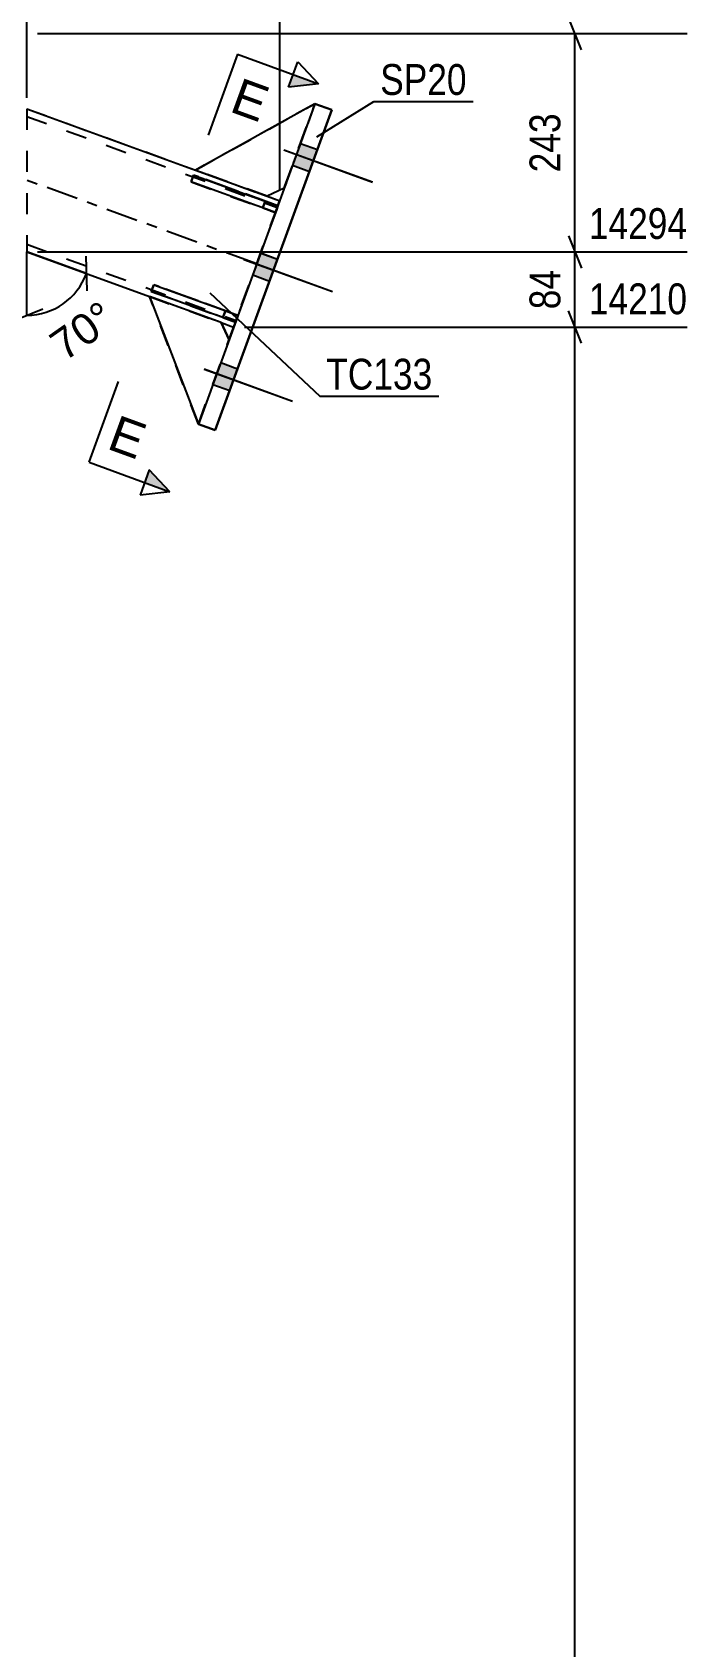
# Model space of a CAD drawing. Header units: millimetres. Extents: x 0 to 1189, y 0 to 841.
# Drawn here: x 485.6 to 547.1, y 596.6 to 746.6 of the extents above; entities that cross this region are included whole.
import ezdxf

# ---------------------------------------------------------------- set-up
doc = ezdxf.new("R2010")
doc.units = ezdxf.units.MM
doc.linetypes.add('DXK_LINE_DOT2', pattern=[3.9198, 1.9599, -1.9599])
doc.linetypes.add('DXK_LINE_DOT3', pattern=[5.9187, 2.979, -0.9799, 0.9799, -0.9799])
doc.styles.add('Arial', font='ARIAL.TTF', dxfattribs={"height": 0.2})
doc.styles.add('Arial Narrow', font='ARIALN.TTF', dxfattribs={"height": 0.2})

# ---------------------------------------------------------------- blocks, each defined once
blk = doc.blocks.new('Part-284935191-3309 - 3278')
at = {"color": 2, "linetype": 'Continuous'}
for p, q in [((485.09, 739.5), (500.76, 733.8)), ((507.41, 731.38), (508.59, 730.95)), ((485.09, 726.2), (496.48, 722.06)), ((485.09, 726.2), (496.48, 722.05)), ((503.14, 719.63), (504.31, 719.21)), ((503.14, 719.63), (504.31, 719.21))]:
    blk.add_line(p, q, dxfattribs=at)
at = {"color": 7, "linetype": 'DXK_LINE_DOT2'}
for p, q in [((485.09, 739.5), (485.09, 726.2)), ((485.09, 739.5), (508.59, 730.95)), ((485.09, 738.79), (508.36, 730.33)), ((485.09, 738.79), (508.36, 730.32)), ((500.76, 733.8), (507.41, 731.38)), ((508.45, 730.59), (508.31, 730.18)), ((508.31, 730.18), (508.45, 730.58)), ((508.34, 730.28), (508.36, 730.33)), ((508.36, 730.32), (508.34, 730.28)), ((508.36, 730.32), (508.36, 730.33)), ((508.55, 730.86), (508.45, 730.59)), ((508.45, 730.58), (508.55, 730.86)), ((508.59, 730.95), (508.55, 730.86)), ((508.55, 730.86), (508.59, 730.95)), ((508.59, 730.95), (508.59, 730.95)), ((508.31, 730.18), (504.59, 719.98)), ((508.31, 730.18), (504.59, 719.98)), ((508.22, 729.94), (504.68, 720.22)), ((508.22, 729.94), (504.68, 720.22)), ((508.22, 729.94), (508.34, 730.28)), ((508.29, 730.14), (508.22, 729.94)), ((508.34, 730.28), (508.29, 730.14)), ((485.09, 726.91), (504.54, 719.83)), ((485.09, 726.91), (504.54, 719.83)), ((496.48, 722.06), (503.14, 719.63)), ((496.48, 722.05), (503.14, 719.63)), ((504.59, 719.98), (504.44, 719.57)), ((504.44, 719.57), (504.59, 719.98)), ((504.56, 719.88), (504.54, 719.83)), ((504.54, 719.83), (504.56, 719.88)), ((504.54, 719.83), (504.54, 719.83)), ((504.68, 720.22), (504.56, 719.88)), ((504.56, 719.88), (504.61, 720.02)), ((504.61, 720.02), (504.68, 720.22)), ((504.35, 719.3), (504.31, 719.21)), ((504.31, 719.2), (504.35, 719.3)), ((504.31, 719.2), (504.31, 719.21)), ((504.31, 719.21), (504.31, 719.2)), ((504.44, 719.57), (504.35, 719.3)), ((504.35, 719.3), (504.44, 719.57))]:
    blk.add_line(p, q, dxfattribs=at)
at = {"color": 7, "linetype": 'DXK_LINE_DOT3'}
blk.add_line((506.45, 725.08), (485.09, 732.85), dxfattribs=at)
blk = doc.blocks.new('Part-284935191-3280 - 3278')
at = {"color": 2, "linetype": 'Continuous'}
for p, q in [((503.14, 719.63), (496.48, 722.06)), ((496.48, 722.06), (501.03, 710.2)), ((496.48, 722.06), (496.48, 722.06)), ((503.88, 718.03), (503.14, 719.63)), ((503.14, 719.63), (503.14, 719.63)), ((501.03, 710.2), (501.03, 710.2)), ((501.03, 710.2), (501.03, 710.2))]:
    blk.add_line(p, q, dxfattribs=at)
at = {"color": 7, "linetype": 'DXK_LINE_DOT2'}
for p, q in [((496.48, 722.06), (503.14, 719.63)), ((501.03, 710.2), (496.48, 722.06)), ((503.14, 719.63), (503.88, 718.03)), ((501.03, 710.2), (503.88, 718.03)), ((501.03, 710.2), (503.88, 718.03)), ((503.88, 718.03), (503.88, 718.03)), ((503.88, 718.03), (503.88, 718.03))]:
    blk.add_line(p, q, dxfattribs=at)
blk = doc.blocks.new('Part-284935191-3281 - 3278')
at = {"color": 7, "linetype": 'DXK_LINE_DOT2'}
for p, q in [((496.88, 723.15), (496.65, 722.52)), ((496.88, 723.15), (503.54, 720.73)), ((504.71, 720.3), (496.88, 723.15)), ((503.31, 720.1), (496.65, 722.52)), ((504.48, 719.67), (496.65, 722.52)), ((503.54, 720.73), (503.31, 720.1)), ((504.48, 719.67), (503.31, 720.1)), ((503.54, 720.73), (504.71, 720.3)), ((504.71, 720.3), (504.48, 719.67)), ((504.71, 720.3), (504.48, 719.67)), ((504.71, 720.3), (504.71, 720.3)), ((504.48, 719.67), (504.48, 719.67))]:
    blk.add_line(p, q, dxfattribs=at)
blk = doc.blocks.new('Part-284935191-3282 - 3278')
at = {"color": 7, "linetype": 'DXK_LINE_DOT2'}
for p, q in [((500.58, 733.33), (500.36, 732.7)), ((500.58, 733.33), (507.24, 730.91)), ((508.42, 730.48), (500.58, 733.33)), ((507.01, 730.28), (500.36, 732.7)), ((500.36, 732.7), (508.19, 729.85)), ((507.24, 730.91), (507.01, 730.28)), ((507.24, 730.91), (508.42, 730.48)), ((508.42, 730.48), (508.19, 729.85)), ((508.42, 730.48), (508.19, 729.85)), ((508.42, 730.48), (508.42, 730.48)), ((508.19, 729.85), (507.01, 730.28)), ((508.19, 729.85), (508.19, 729.85))]:
    blk.add_line(p, q, dxfattribs=at)
blk = doc.blocks.new('Part-284935191-3339 - 3278')
at = {"color": 2, "linetype": 'Continuous'}
for p, q in [((511.86, 739.96), (501.03, 710.2)), ((502.6, 709.63), (513.43, 739.39)), ((513.43, 739.38), (502.6, 709.63)), ((513.43, 739.39), (511.86, 739.96)), ((513.43, 739.39), (513.43, 739.38)), ((513.43, 739.38), (513.43, 739.38)), ((501.03, 710.2), (502.6, 709.63)), ((501.03, 710.2), (501.03, 710.2)), ((501.03, 710.2), (501.03, 710.2)), ((501.03, 710.2), (501.03, 710.2)), ((502.6, 709.63), (501.03, 710.2)), ((501.03, 710.2), (501.03, 710.2)), ((502.6, 709.63), (502.6, 709.63))]:
    blk.add_line(p, q, dxfattribs=at)
at = {"color": 7, "linetype": 'DXK_LINE_DOT2'}
for p, q in [((501.03, 710.2), (511.86, 739.95)), ((511.86, 739.95), (511.86, 739.96)), ((511.86, 739.96), (511.86, 739.96)), ((511.86, 739.95), (513.43, 739.38)), ((501.03, 710.2), (501.03, 710.2)), ((501.03, 710.2), (501.03, 710.2))]:
    blk.add_line(p, q, dxfattribs=at)
blk = doc.blocks.new('Bolt-284935191-3407 - 3278')
at = {"linetype": 'Continuous'}
for points in [[(510.52, 736.28), (509.78, 734.24), (511.35, 733.67), (512.09, 735.71)], [(510.52, 736.28), (509.78, 734.24), (511.35, 733.67), (512.09, 735.71)], [(510.52, 736.27), (509.78, 734.24), (511.35, 733.67), (512.09, 735.7)], [(506.82, 726.1), (506.08, 724.06), (507.64, 723.49), (508.39, 725.53)], [(506.82, 726.09), (506.08, 724.06), (507.64, 723.49), (508.39, 725.52)], [(503.11, 715.92), (502.37, 713.88), (503.94, 713.31), (504.68, 715.35)], [(503.11, 715.92), (502.37, 713.88), (503.94, 713.31), (504.68, 715.35)], [(503.11, 715.91), (502.37, 713.88), (503.94, 713.31), (504.68, 715.34)]]:
    blk.add_hatch(color=1, dxfattribs=at).paths.add_polyline_path(points)
at = {"color": 1, "linetype": 'Continuous'}
for p, q in [((508.98, 735.69), (517.2, 732.69)), ((508.98, 735.69), (517.2, 732.7)), ((508.98, 735.68), (517.2, 732.69)), ((510.52, 736.28), (512.09, 735.71)), ((510.52, 736.28), (512.09, 735.71)), ((510.52, 736.27), (512.09, 735.7)), ((509.78, 734.24), (511.35, 733.67)), ((509.78, 734.24), (511.35, 733.67)), ((509.78, 734.24), (511.35, 733.67)), ((506.82, 726.1), (508.39, 725.53)), ((506.82, 726.09), (508.39, 725.52)), ((505.27, 725.51), (513.5, 722.52)), ((505.27, 725.5), (513.5, 722.51)), ((506.08, 724.06), (507.64, 723.49)), ((506.08, 724.06), (507.64, 723.49)), ((501.57, 715.33), (509.79, 712.33)), ((501.57, 715.33), (509.79, 712.34)), ((501.57, 715.32), (509.79, 712.33)), ((503.11, 715.92), (504.68, 715.35)), ((503.11, 715.92), (504.68, 715.35)), ((503.11, 715.91), (504.68, 715.34)), ((502.37, 713.88), (503.94, 713.31)), ((502.37, 713.88), (503.94, 713.31)), ((502.37, 713.88), (503.94, 713.31))]:
    blk.add_line(p, q, dxfattribs=at)
blk = doc.blocks.new('Part-284935191-3521 - 3278')
at = {"color": 2, "linetype": 'Continuous'}
for p, q in [((496.65, 722.53), (496.88, 723.15)), ((496.88, 723.15), (504.71, 720.31)), ((504.48, 719.68), (496.65, 722.53)), ((503.31, 720.1), (504.48, 719.68)), ((504.48, 719.68), (504.71, 720.31))]:
    blk.add_line(p, q, dxfattribs=at)
at = {"color": 7, "linetype": 'DXK_LINE_DOT2'}
for p, q in [((503.54, 720.73), (496.88, 723.15)), ((496.65, 722.53), (503.31, 720.1)), ((503.31, 720.1), (503.54, 720.73)), ((504.71, 720.3), (503.54, 720.73)), ((504.48, 719.68), (504.71, 720.3)), ((504.71, 720.31), (504.71, 720.3)), ((504.48, 719.68), (504.48, 719.68))]:
    blk.add_line(p, q, dxfattribs=at)
blk = doc.blocks.new('Part-284935191-3522 - 3278')
at = {"color": 2, "linetype": 'Continuous'}
for p, q in [((500.36, 732.71), (500.58, 733.33)), ((500.58, 733.33), (508.42, 730.48)), ((508.19, 729.86), (500.36, 732.71)), ((508.19, 729.86), (508.42, 730.48)), ((507.01, 730.28), (508.19, 729.86))]:
    blk.add_line(p, q, dxfattribs=at)
at = {"color": 7, "linetype": 'DXK_LINE_DOT2'}
for p, q in [((507.24, 730.91), (500.58, 733.33)), ((500.36, 732.71), (507.01, 730.28)), ((507.01, 730.28), (507.24, 730.91)), ((508.42, 730.48), (507.24, 730.91)), ((508.19, 729.86), (508.42, 730.48)), ((508.42, 730.48), (508.42, 730.48)), ((508.19, 729.86), (508.19, 729.86))]:
    blk.add_line(p, q, dxfattribs=at)
blk = doc.blocks.new('Part-284935191-3523 - 3278')
at = {"color": 7, "linetype": 'DXK_LINE_DOT2'}
for p, q in [((503.14, 719.63), (496.48, 722.05)), ((501.03, 710.2), (496.48, 722.05)), ((496.48, 722.05), (496.48, 722.05)), ((496.48, 722.05), (503.14, 719.63)), ((501.03, 710.2), (496.48, 722.05)), ((503.88, 718.03), (503.14, 719.63)), ((503.14, 719.63), (503.14, 719.63)), ((503.14, 719.63), (503.88, 718.03)), ((501.03, 710.2), (503.88, 718.03)), ((501.03, 710.2), (503.88, 718.03)), ((503.88, 718.03), (503.88, 718.03)), ((501.03, 710.2), (501.03, 710.2))]:
    blk.add_line(p, q, dxfattribs=at)
at = {"color": 2, "linetype": 'Continuous'}
blk.add_line((501.03, 710.2), (501.03, 710.2), dxfattribs=at)
blk.add_line((501.03, 710.2), (501.03, 710.2), dxfattribs=at)
blk.add_line((501.03, 710.2), (501.03, 710.2), dxfattribs=at)
blk = doc.blocks.new('Part-284935191-3524 - 3278')
at = {"color": 7, "linetype": 'DXK_LINE_DOT2'}
for p, q in [((500.76, 733.8), (511.86, 739.96)), ((511.86, 739.96), (500.76, 733.8)), ((511.86, 739.96), (509.01, 732.13)), ((509.01, 732.13), (511.86, 739.96)), ((511.86, 739.96), (511.86, 739.96)), ((507.41, 731.38), (500.76, 733.8)), ((500.76, 733.8), (500.76, 733.8)), ((500.76, 733.8), (507.41, 731.38)), ((509.01, 732.13), (507.41, 731.38)), ((509.01, 732.13), (509.01, 732.13)), ((509.01, 732.13), (509.01, 732.12)), ((507.41, 731.38), (507.41, 731.38)), ((507.41, 731.38), (507.41, 731.38))]:
    blk.add_line(p, q, dxfattribs=at)
at = {"color": 2, "linetype": 'Continuous'}
blk.add_line((509.01, 732.12), (507.41, 731.38), dxfattribs=at)
blk = doc.blocks.new('Part-284935191-3525 - 3278')
at = {"color": 2, "linetype": 'Continuous'}
for p, q in [((511.86, 739.96), (500.76, 733.8)), ((500.76, 733.8), (500.76, 733.8)), ((500.76, 733.8), (507.41, 731.38)), ((509.01, 732.13), (507.41, 731.38)), ((507.41, 731.38), (507.41, 731.38))]:
    blk.add_line(p, q, dxfattribs=at)
at = {"color": 7, "linetype": 'DXK_LINE_DOT2'}
for p, q in [((500.76, 733.8), (511.86, 739.96)), ((511.86, 739.96), (509.01, 732.13)), ((509.01, 732.13), (511.86, 739.96)), ((511.86, 739.96), (511.86, 739.96)), ((511.86, 739.96), (511.86, 739.96)), ((507.41, 731.38), (500.76, 733.8)), ((509.01, 732.13), (507.41, 731.38)), ((509.01, 732.13), (509.01, 732.13)), ((509.01, 732.13), (509.01, 732.13))]:
    blk.add_line(p, q, dxfattribs=at)
blk = doc.blocks.new('StraightDimension-284935191-3754 - 3278')
at = {"color": 7, "linetype": 'Continuous'}
for p, q in [((536.62, 717.71), (535.42, 720.71)), ((505.31, 719.21), (546.46, 719.21)), ((536.02, 449.07), (536.02, 719.21))]:
    blk.add_line(p, q, dxfattribs=at)
at = {"color": 0, "linetype": 'Continuous'}
blk.add_wipeout([(547.06, 719.81), (547.06, 724.01), (536.72, 724.01), (536.72, 719.81)], dxfattribs=at)
at = {"color": 3, "linetype": 'Continuous', "style": 'Arial Narrow'}
blk.add_text('14210', height=2.863, dxfattribs=at).set_placement((537.32, 720.41))
blk = doc.blocks.new('StraightDimension-284935191-3741 - 3278')
at = {"color": 7, "linetype": 'Continuous'}
for p, q in [((536.62, 744.97), (535.42, 747.97)), ((486.09, 746.47), (546.46, 746.47)), ((536.02, 726.2), (536.02, 746.47)), ((535.42, 727.7), (536.62, 724.7)), ((486.09, 726.2), (546.46, 726.2))]:
    blk.add_line(p, q, dxfattribs=at)
at = {"color": 0}
blk.add_wipeout([(535.27, 739.68), (531.07, 739.68), (531.07, 732.99), (535.27, 732.99)], dxfattribs=at)
at = {"color": 3, "style": 'Arial Narrow'}
blk.add_text('243', height=2.863, rotation=90.0002, dxfattribs=at).set_placement((534.67, 733.59))
at = {"color": 0, "linetype": 'Continuous'}
blk.add_wipeout([(547.06, 747.07), (547.06, 751.27), (536.72, 751.27), (536.72, 747.07)], dxfattribs=at)
at = {"color": 3, "linetype": 'Continuous', "style": 'Arial Narrow'}
blk.add_text('14537', height=2.863, dxfattribs=at).set_placement((537.32, 747.67))
blk = doc.blocks.new('StraightDimension-284935191-3775 - 3278')
at = {"color": 7, "linetype": 'Continuous'}
for p, q in [((535.42, 727.7), (536.62, 724.7)), ((486.09, 726.2), (546.46, 726.2)), ((536.02, 719.21), (536.02, 726.2)), ((536.62, 717.71), (535.42, 720.71)), ((505.31, 719.21), (546.46, 719.21))]:
    blk.add_line(p, q, dxfattribs=at)
at = {"color": 0, "linetype": 'Continuous'}
blk.add_wipeout([(547.06, 726.8), (547.06, 731), (536.72, 731), (536.72, 726.8)], dxfattribs=at)
at = {"color": 0}
blk.add_wipeout([(535.27, 725.13), (531.07, 725.13), (531.07, 720.27), (535.27, 720.27)], dxfattribs=at)
at = {"color": 3, "linetype": 'Continuous', "style": 'Arial Narrow'}
blk.add_text('14294', height=2.863, dxfattribs=at).set_placement((537.32, 727.4))
at = {"color": 3, "style": 'Arial Narrow'}
blk.add_text('84', height=2.863, rotation=90.0002, dxfattribs=at).set_placement((534.67, 720.87))
blk = doc.blocks.new('StraightDimension-284935191-3976 - 3278')
at = {"color": 7, "linetype": 'Continuous'}
for p, q in [((485.09, 740.5), (485.09, 797.84)), ((508.59, 731.95), (508.59, 797.84)), ((486.59, 795.59), (483.59, 794.39)), ((485.09, 794.99), (508.59, 794.99)), ((507.09, 794.39), (510.09, 795.59))]:
    blk.add_line(p, q, dxfattribs=at)
at = {"color": 0}
blk.add_wipeout([(500.18, 795.74), (500.18, 799.94), (493.5, 799.94), (493.5, 795.74)], dxfattribs=at)
at = {"color": 3, "style": 'Arial Narrow'}
blk.add_text('282', height=2.863, dxfattribs=at).set_placement((494.1, 796.34))
blk = doc.blocks.new('AngleDimension-284935191-10042 - 3278')
at = {"color": 7, "linetype": 'Continuous'}
for p, q in [((490.63, 724.19), (485.09, 726.2)), ((485.09, 720.31), (485.09, 726.2)), ((486.03, 725.86), (490.63, 724.19)), ((490.58, 725.8), (490.68, 722.57)), ((483.59, 719.71), (486.59, 720.91))]:
    blk.add_line(p, q, dxfattribs=at)
blk.add_arc((485.09, 726.2), 5.89, 270, 340, dxfattribs=at)
at = {"color": 0}
blk.add_wipeout([(494.36, 719.28), (491.96, 722.72), (486.02, 718.56), (488.43, 715.12)], dxfattribs=at)
at = {"color": 3, "style": 'Arial'}
blk.add_text('70°', height=2.865, rotation=35.002, dxfattribs=at).set_placement((488.58, 715.96))
blk = doc.blocks.new('Mark-284935191-3335 - 3278')
at = {"color": 0}
blk.add_wipeout([(525.96, 740.78), (525.96, 743.78), (517.93, 743.78), (517.93, 740.78)], dxfattribs=at)
blk.add_wipeout([(525.96, 740.78), (525.96, 743.78), (517.93, 743.78), (517.93, 740.78)], dxfattribs=at)
at = {"color": 30, "linetype": 'Continuous'}
for p, q in [((512.03, 736.88), (517.33, 740.18)), ((517.33, 740.18), (526.56, 740.18))]:
    blk.add_line(p, q, dxfattribs=at)
at = {"color": 3, "style": 'Arial Narrow'}
blk.add_text('SP20', height=2.863, dxfattribs=at).set_placement((517.93, 740.78))
blk = doc.blocks.new('Mark-284935191-3305 - 3278')
at = {"color": 0}
blk.add_wipeout([(522.78, 713.41), (522.78, 716.41), (512.92, 716.41), (512.92, 713.41)], dxfattribs=at)
blk.add_wipeout([(522.78, 713.41), (522.78, 716.41), (512.92, 716.41), (512.92, 713.41)], dxfattribs=at)
at = {"color": 30, "linetype": 'Continuous'}
for p, q in [((502.1, 722.41), (512.32, 712.81)), ((512.32, 712.81), (523.38, 712.81))]:
    blk.add_line(p, q, dxfattribs=at)
at = {"color": 3, "style": 'Arial Narrow'}
blk.add_text('TC133', height=2.863, dxfattribs=at).set_placement((512.92, 713.41))
blk = doc.blocks.new('SectionMark-284935191-3994 - 3278')
at = {"linetype": 'Continuous'}
for points in [[(509.41, 741.5), (509.84, 742.67), (512.19, 741.82)], [(496.04, 704.78), (496.47, 705.95), (498.39, 703.92)]]:
    blk.add_hatch(color=6, dxfattribs=at).paths.add_polyline_path(points)
at = {"color": 6, "linetype": 'Continuous'}
for p, q in [((509.41, 741.5), (510.26, 743.85)), ((510.26, 743.85), (512.19, 741.82)), ((512.19, 741.82), (509.41, 741.5)), ((496.47, 705.95), (495.62, 703.6)), ((498.39, 703.92), (496.47, 705.95)), ((498.39, 703.92), (495.62, 703.6))]:
    blk.add_line(p, q, dxfattribs=at)
at = {"color": 0, "linetype": 'Continuous'}
for points in [[(506.73, 738.21), (507.93, 741.5), (505.01, 742.57), (503.81, 739.28)], [(495.34, 706.9), (496.53, 710.18), (493.61, 711.25), (492.41, 707.96)]]:
    blk.add_wipeout(points, dxfattribs=at)
at = {"color": 6, "linetype": 'Continuous'}
for p, q in [((504.67, 744.55), (501.93, 737.03)), ((504.67, 744.55), (512.19, 741.82)), ((490.88, 706.66), (493.61, 714.17)), ((490.88, 706.66), (498.39, 703.92))]:
    blk.add_line(p, q, dxfattribs=at)
at = {"color": 3, "linetype": 'Continuous', "style": 'Arial'}
for p in [(503.81, 739.28), (492.41, 707.96)]:
    blk.add_text('E', height=3.34, rotation=-20.002, dxfattribs=at).set_placement(p)

msp = doc.modelspace()

# ---------------------------------------------------------------- block references
for name in ['Part-284935191-3309 - 3278', 'Part-284935191-3524 - 3278', 'Part-284935191-3525 - 3278', 'Part-284935191-3339 - 3278', 'Bolt-284935191-3407 - 3278', 'Part-284935191-3282 - 3278', 'Part-284935191-3522 - 3278', 'Part-284935191-3281 - 3278', 'Part-284935191-3521 - 3278', 'Part-284935191-3280 - 3278', 'Part-284935191-3523 - 3278']:
    msp.add_blockref(name, (0, 0))

# ---------------------------------------------------------------- next in the draw order: block references
msp.add_blockref('StraightDimension-284935191-3754 - 3278', (0, 0))

# ---------------------------------------------------------------- next in the draw order: block references
msp.add_blockref('StraightDimension-284935191-3741 - 3278', (0, 0))

# ---------------------------------------------------------------- next in the draw order: block references
for name in ['StraightDimension-284935191-3976 - 3278', 'Mark-284935191-3335 - 3278', 'StraightDimension-284935191-3775 - 3278']:
    msp.add_blockref(name, (0, 0))

# ---------------------------------------------------------------- next in the draw order: block references
for name in ['AngleDimension-284935191-10042 - 3278', 'Mark-284935191-3305 - 3278']:
    msp.add_blockref(name, (0, 0))

# ---------------------------------------------------------------- next in the draw order: block references
msp.add_blockref('SectionMark-284935191-3994 - 3278', (0, 0))

doc.saveas('drawing.dxf')
